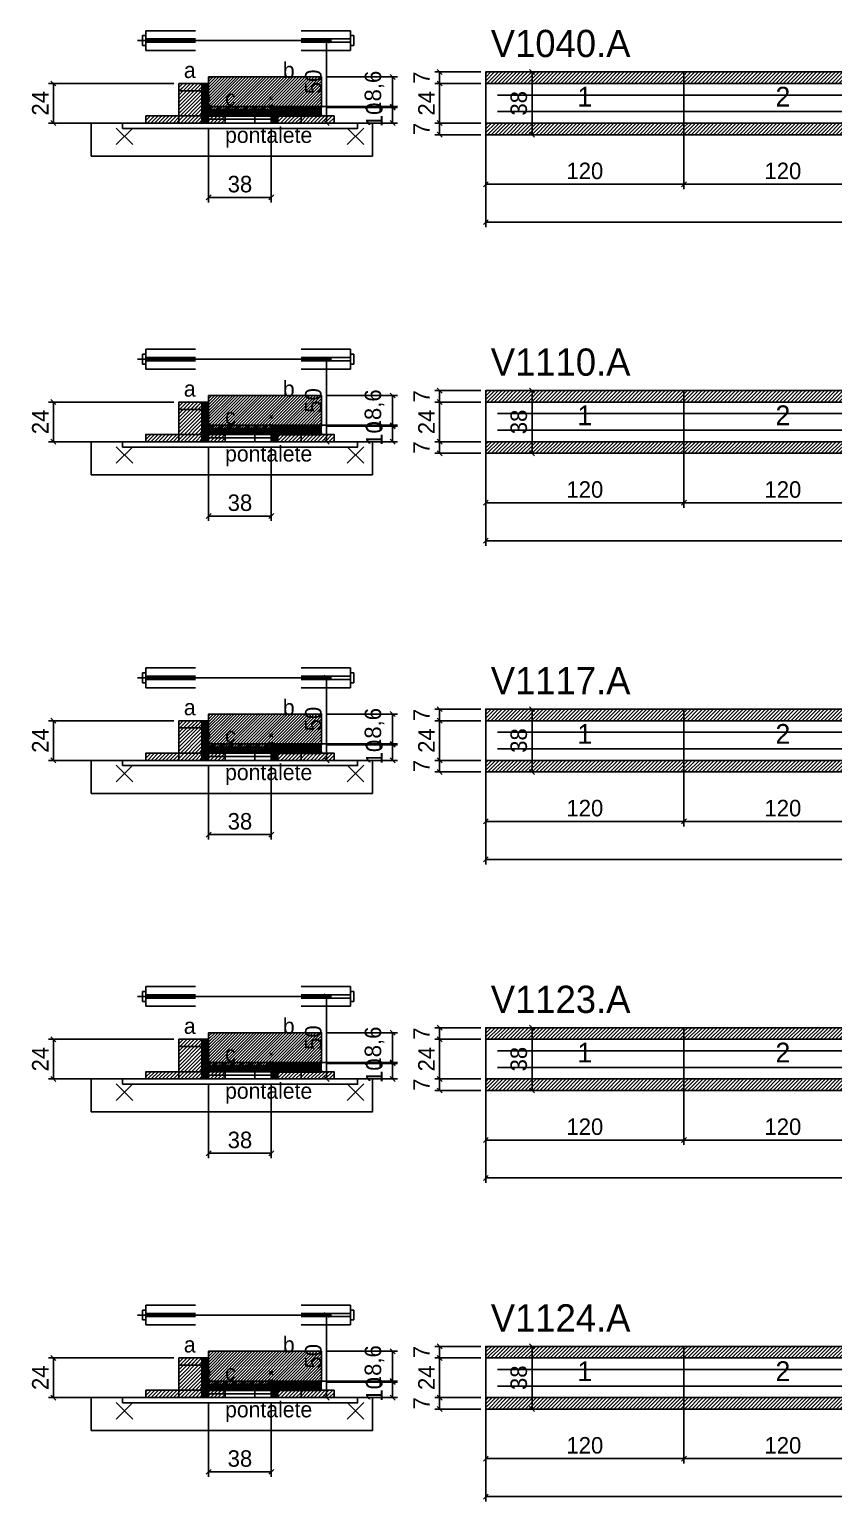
# Model space of a CAD drawing. Extents: x -10500 to 3070, y -11667 to 1250.
# Drawn here: x -69 to 419, y -6070 to -5178 of the extents above; entities that cross this region are included whole.
import ezdxf
from ezdxf.enums import TextEntityAlignment as Align

# ---------------------------------------------------------------- set-up
doc = ezdxf.new("R2010")
doc.units = 0
for name, color, linetype in [('5', 5, 'Continuous'), ('barrote', 126, 'Continuous'), ('CONCRETO', 251, 'Continuous'), ('COTA', 241, 'Continuous'), ('detalhes', 7, 'Continuous'), ('ESTRUTURACAO', 7, 'Continuous'), ('Hachura', 251, 'Continuous'), ('Madeira', 126, 'Continuous'), ('NOMENCLATURA', 7, 'Continuous'), ('Painéis', 200, 'Continuous'), ('presilha', 224, 'Continuous'), ('SARR_2.2x7', 40, 'Continuous'), ('SCO-___-LAJ', 224, 'Continuous'), ('TENSOR', 224, 'Continuous')]:
    doc.layers.add(name, color=color, linetype=linetype)
doc.dimstyles.new('PAINEL', dxfattribs={"dimtxt": 10, "dimasz": 3, "dimexe": 3, "dimexo": 3, "dimgap": 3, "dimtad": 1, "dimblk": 'OBLIQUE', "dimblk1": 'OBLIQUE', "dimcen": 2.5, "dimclrd": 4, "dimclre": 4, "dimclrt": 240, "dimazin": 3, "dimtfac": 1, "dimtmove": 0, "dimatfit": 3})

# ---------------------------------------------------------------- blocks, each defined once
blk = doc.blocks.new('PAR_ESQ')
for p, q in [((-1, -1), (1, 1)), ((-1, 1), (1, -1))]:
    blk.add_line(p, q)
blk = doc.blocks.new('PAR_FUNDO_ESQ')
for p, q in [((-1, -1), (1, 1)), ((-1, 1), (1, -1))]:
    blk.add_line(p, q)
blk = doc.blocks.new('PAR_FUNDO_DIR')
for p, q in [((-1, -1), (1, 1)), ((-1, 1), (1, -1))]:
    blk.add_line(p, q)
blk = doc.blocks.new('par_int_esq')
for p, q in [((-1, -1), (1, 1)), ((-1, 1), (1, -1))]:
    blk.add_line(p, q)
blk = doc.blocks.new('par_int_dir')
for p, q in [((-1, -1), (1, 1)), ((-1, 1), (1, -1))]:
    blk.add_line(p, q)
blk = doc.blocks.new('_OBLIQUE')
at = {"color": 0, "linetype": 'BYBLOCK'}
blk.add_line((-0.5, -0.5), (0.5, 0.5), dxfattribs=at)

msp = doc.modelspace()

# ---------------------------------------------------------------- hatches: boundary and pattern name
at = {"layer": 'COTA'}
h = msp.add_hatch(dxfattribs=at)
h.set_pattern_fill('ANSI31', scale=0.4)
h.paths.add_polyline_path([(40, -5227), (40, -5207), (108.5, -5207), (108.5, -5225.6), (78, -5225.6), (78, -5227)])
h = msp.add_hatch(dxfattribs=at)
h.set_pattern_fill('ANSI31', scale=0.5)
h.paths.add_polyline_path([(208, -5211), (328, -5211), (328, -5204), (208, -5204)])
h = msp.add_hatch(dxfattribs=at)
h.set_pattern_fill('ANSI31', scale=0.5)
h.paths.add_polyline_path([(328, -5211), (448, -5211), (448, -5204), (328, -5204)])
h = msp.add_hatch(dxfattribs=at)
h.set_pattern_fill('ANSI31', scale=0.5)
h.paths.add_polyline_path([(208, -5242), (328, -5242), (328, -5235), (208, -5235)])
h = msp.add_hatch(dxfattribs=at)
h.set_pattern_fill('ANSI31', scale=0.5)
h.paths.add_polyline_path([(328, -5242), (448, -5242), (448, -5235), (328, -5235)])
h = msp.add_hatch(dxfattribs=at)
h.set_pattern_fill('ANSI31', scale=0.4)
h.paths.add_polyline_path([(40, -5420), (40, -5400), (108.5, -5400), (108.5, -5418.6), (78, -5418.6), (78, -5420)])
h = msp.add_hatch(dxfattribs=at)
h.set_pattern_fill('ANSI31', scale=0.5)
h.paths.add_polyline_path([(208, -5404), (328, -5404), (328, -5397), (208, -5397)])
h = msp.add_hatch(dxfattribs=at)
h.set_pattern_fill('ANSI31', scale=0.5)
h.paths.add_polyline_path([(328, -5404), (448, -5404), (448, -5397), (328, -5397)])
h = msp.add_hatch(dxfattribs=at)
h.set_pattern_fill('ANSI31', scale=0.5)
h.paths.add_polyline_path([(208, -5435), (328, -5435), (328, -5428), (208, -5428)])
h = msp.add_hatch(dxfattribs=at)
h.set_pattern_fill('ANSI31', scale=0.5)
h.paths.add_polyline_path([(328, -5435), (448, -5435), (448, -5428), (328, -5428)])
h = msp.add_hatch(dxfattribs=at)
h.set_pattern_fill('ANSI31', scale=0.5)
h.paths.add_polyline_path([(208, -5597), (328, -5597), (328, -5590), (208, -5590)])
h = msp.add_hatch(dxfattribs=at)
h.set_pattern_fill('ANSI31', scale=0.5)
h.paths.add_polyline_path([(328, -5597), (448, -5597), (448, -5590), (328, -5590)])
h = msp.add_hatch(dxfattribs=at)
h.set_pattern_fill('ANSI31', scale=0.4)
h.paths.add_polyline_path([(40, -5613), (40, -5593), (108.5, -5593), (108.5, -5611.6), (78, -5611.6), (78, -5613)])
h = msp.add_hatch(dxfattribs=at)
h.set_pattern_fill('ANSI31', scale=0.5)
h.paths.add_polyline_path([(208, -5628), (328, -5628), (328, -5621), (208, -5621)])
h = msp.add_hatch(dxfattribs=at)
h.set_pattern_fill('ANSI31', scale=0.5)
h.paths.add_polyline_path([(328, -5628), (448, -5628), (448, -5621), (328, -5621)])
h = msp.add_hatch(dxfattribs=at)
h.set_pattern_fill('ANSI31', scale=0.4)
h.paths.add_polyline_path([(40, -5806), (40, -5786), (108.5, -5786), (108.5, -5804.6), (78, -5804.6), (78, -5806)])
h = msp.add_hatch(dxfattribs=at)
h.set_pattern_fill('ANSI31', scale=0.5)
h.paths.add_polyline_path([(208, -5790), (328, -5790), (328, -5783), (208, -5783)])
h = msp.add_hatch(dxfattribs=at)
h.set_pattern_fill('ANSI31', scale=0.5)
h.paths.add_polyline_path([(328, -5790), (448, -5790), (448, -5783), (328, -5783)])
h = msp.add_hatch(dxfattribs=at)
h.set_pattern_fill('ANSI31', scale=0.5)
h.paths.add_polyline_path([(208, -5821), (328, -5821), (328, -5814), (208, -5814)])
h = msp.add_hatch(dxfattribs=at)
h.set_pattern_fill('ANSI31', scale=0.5)
h.paths.add_polyline_path([(328, -5821), (448, -5821), (448, -5814), (328, -5814)])
h = msp.add_hatch(dxfattribs=at)
h.set_pattern_fill('ANSI31', scale=0.4)
h.paths.add_polyline_path([(40, -5999), (40, -5979), (108.5, -5979), (108.5, -5997.6), (78, -5997.6), (78, -5999)])
h = msp.add_hatch(dxfattribs=at)
h.set_pattern_fill('ANSI31', scale=0.5)
h.paths.add_polyline_path([(208, -5983), (328, -5983), (328, -5976), (208, -5976)])
h = msp.add_hatch(dxfattribs=at)
h.set_pattern_fill('ANSI31', scale=0.5)
h.paths.add_polyline_path([(328, -5983), (448, -5983), (448, -5976), (328, -5976)])
h = msp.add_hatch(dxfattribs=at)
h.set_pattern_fill('ANSI31', scale=0.5)
h.paths.add_polyline_path([(208, -6014), (328, -6014), (328, -6007), (208, -6007)])
h = msp.add_hatch(dxfattribs=at)
h.set_pattern_fill('ANSI31', scale=0.5)
h.paths.add_polyline_path([(328, -6014), (448, -6014), (448, -6007), (328, -6007)])
at = {"layer": 'Hachura'}
h = msp.add_hatch(dxfattribs=at)
h.set_pattern_fill('ANSI31', scale=0.5)
h.paths.add_polyline_path([(22, -5235), (36, -5235), (36, -5211), (22, -5211)])
h = msp.add_hatch(dxfattribs=at)
h.set_pattern_fill('ANSI31', scale=0.5)
h.paths.add_polyline_path([(22, -5215.4), (36, -5215.4), (36, -5211), (22, -5211)])
h = msp.add_hatch(dxfattribs=at)
h.set_pattern_fill('SOLID')
h.paths.add_polyline_path([(36, -5235), (40, -5235), (40, -5211), (36, -5211)])
h = msp.add_hatch(dxfattribs=at)
h.set_pattern_fill('SOLID')
h.paths.add_polyline_path([(78, -5235), (82, -5235), (82, -5225), (78, -5225)])
h = msp.add_hatch(dxfattribs=at)
h.set_pattern_fill('SOLID')
h.paths.add_polyline_path([(78, -5225), (108.5, -5225), (108.5, -5231), (78, -5231)])
h = msp.add_hatch(dxfattribs=at)
h.set_pattern_fill('ANSI31', scale=0.5)
h.paths.add_polyline_path([(82, -5235), (96, -5235), (96, -5225), (82, -5225)])
h = msp.add_hatch(dxfattribs=at)
h.set_pattern_fill('ANSI31', scale=0.5)
h.paths.add_polyline_path([(82, -5229.4), (96, -5229.4), (96, -5225), (82, -5225)])
h = msp.add_hatch(dxfattribs=at)
h.set_pattern_fill('ANSI31', scale=0.5)
h.paths.add_polyline_path([(2, -5235), (22, -5235), (22, -5230.6), (2, -5230.6)])
h = msp.add_hatch(dxfattribs=at)
h.set_pattern_fill('SOLID')
h.paths.add_polyline_path([(40, -5230.6), (78, -5230.6), (78, -5227), (40, -5227)])
h = msp.add_hatch(dxfattribs=at)
h.set_pattern_fill('ANSI31', scale=0.5)
h.paths.add_polyline_path([(40, -5235), (50, -5235), (50, -5230.6), (40, -5230.6)])
h = msp.add_hatch(dxfattribs=at)
h.set_pattern_fill('ANSI31', scale=0.5)
h.paths.add_polyline_path([(96, -5235), (116, -5235), (116, -5230.6), (96, -5230.6)])
h = msp.add_hatch(dxfattribs=at)
h.set_pattern_fill('ANSI31', scale=0.5)
h.paths.add_polyline_path([(22, -5428), (36, -5428), (36, -5404), (22, -5404)])
h = msp.add_hatch(dxfattribs=at)
h.set_pattern_fill('ANSI31', scale=0.5)
h.paths.add_polyline_path([(22, -5408.4), (36, -5408.4), (36, -5404), (22, -5404)])
h = msp.add_hatch(dxfattribs=at)
h.set_pattern_fill('SOLID')
h.paths.add_polyline_path([(36, -5428), (40, -5428), (40, -5404), (36, -5404)])
h = msp.add_hatch(dxfattribs=at)
h.set_pattern_fill('SOLID')
h.paths.add_polyline_path([(40, -5423.6), (78, -5423.6), (78, -5420), (40, -5420)])
h = msp.add_hatch(dxfattribs=at)
h.set_pattern_fill('SOLID')
h.paths.add_polyline_path([(78, -5428), (82, -5428), (82, -5418), (78, -5418)])
h = msp.add_hatch(dxfattribs=at)
h.set_pattern_fill('SOLID')
h.paths.add_polyline_path([(78, -5418), (108.5, -5418), (108.5, -5424), (78, -5424)])
h = msp.add_hatch(dxfattribs=at)
h.set_pattern_fill('ANSI31', scale=0.5)
h.paths.add_polyline_path([(82, -5428), (96, -5428), (96, -5418), (82, -5418)])
h = msp.add_hatch(dxfattribs=at)
h.set_pattern_fill('ANSI31', scale=0.5)
h.paths.add_polyline_path([(82, -5422.4), (96, -5422.4), (96, -5418), (82, -5418)])
h = msp.add_hatch(dxfattribs=at)
h.set_pattern_fill('ANSI31', scale=0.5)
h.paths.add_polyline_path([(2, -5428), (22, -5428), (22, -5423.6), (2, -5423.6)])
h = msp.add_hatch(dxfattribs=at)
h.set_pattern_fill('ANSI31', scale=0.5)
h.paths.add_polyline_path([(40, -5428), (50, -5428), (50, -5423.6), (40, -5423.6)])
h = msp.add_hatch(dxfattribs=at)
h.set_pattern_fill('ANSI31', scale=0.5)
h.paths.add_polyline_path([(96, -5428), (116, -5428), (116, -5423.6), (96, -5423.6)])
h = msp.add_hatch(dxfattribs=at)
h.set_pattern_fill('ANSI31', scale=0.5)
h.paths.add_polyline_path([(22, -5621), (36, -5621), (36, -5597), (22, -5597)])
h = msp.add_hatch(dxfattribs=at)
h.set_pattern_fill('ANSI31', scale=0.5)
h.paths.add_polyline_path([(22, -5601.4), (36, -5601.4), (36, -5597), (22, -5597)])
h = msp.add_hatch(dxfattribs=at)
h.set_pattern_fill('SOLID')
h.paths.add_polyline_path([(36, -5621), (40, -5621), (40, -5597), (36, -5597)])
h = msp.add_hatch(dxfattribs=at)
h.set_pattern_fill('ANSI31', scale=0.5)
h.paths.add_polyline_path([(2, -5621), (22, -5621), (22, -5616.6), (2, -5616.6)])
h = msp.add_hatch(dxfattribs=at)
h.set_pattern_fill('SOLID')
h.paths.add_polyline_path([(40, -5616.6), (78, -5616.6), (78, -5613), (40, -5613)])
h = msp.add_hatch(dxfattribs=at)
h.set_pattern_fill('ANSI31', scale=0.5)
h.paths.add_polyline_path([(40, -5621), (50, -5621), (50, -5616.6), (40, -5616.6)])
h = msp.add_hatch(dxfattribs=at)
h.set_pattern_fill('SOLID')
h.paths.add_polyline_path([(78, -5621), (82, -5621), (82, -5611), (78, -5611)])
h = msp.add_hatch(dxfattribs=at)
h.set_pattern_fill('SOLID')
h.paths.add_polyline_path([(78, -5611), (108.5, -5611), (108.5, -5617), (78, -5617)])
h = msp.add_hatch(dxfattribs=at)
h.set_pattern_fill('ANSI31', scale=0.5)
h.paths.add_polyline_path([(82, -5621), (96, -5621), (96, -5611), (82, -5611)])
h = msp.add_hatch(dxfattribs=at)
h.set_pattern_fill('ANSI31', scale=0.5)
h.paths.add_polyline_path([(82, -5615.4), (96, -5615.4), (96, -5611), (82, -5611)])
h = msp.add_hatch(dxfattribs=at)
h.set_pattern_fill('ANSI31', scale=0.5)
h.paths.add_polyline_path([(96, -5621), (116, -5621), (116, -5616.6), (96, -5616.6)])
h = msp.add_hatch(dxfattribs=at)
h.set_pattern_fill('ANSI31', scale=0.5)
h.paths.add_polyline_path([(22, -5814), (36, -5814), (36, -5790), (22, -5790)])
h = msp.add_hatch(dxfattribs=at)
h.set_pattern_fill('ANSI31', scale=0.5)
h.paths.add_polyline_path([(22, -5794.4), (36, -5794.4), (36, -5790), (22, -5790)])
h = msp.add_hatch(dxfattribs=at)
h.set_pattern_fill('SOLID')
h.paths.add_polyline_path([(36, -5814), (40, -5814), (40, -5790), (36, -5790)])
h = msp.add_hatch(dxfattribs=at)
h.set_pattern_fill('SOLID')
h.paths.add_polyline_path([(78, -5814), (82, -5814), (82, -5804), (78, -5804)])
h = msp.add_hatch(dxfattribs=at)
h.set_pattern_fill('SOLID')
h.paths.add_polyline_path([(78, -5804), (108.5, -5804), (108.5, -5810), (78, -5810)])
h = msp.add_hatch(dxfattribs=at)
h.set_pattern_fill('ANSI31', scale=0.5)
h.paths.add_polyline_path([(82, -5814), (96, -5814), (96, -5804), (82, -5804)])
h = msp.add_hatch(dxfattribs=at)
h.set_pattern_fill('ANSI31', scale=0.5)
h.paths.add_polyline_path([(82, -5808.4), (96, -5808.4), (96, -5804), (82, -5804)])
h = msp.add_hatch(dxfattribs=at)
h.set_pattern_fill('ANSI31', scale=0.5)
h.paths.add_polyline_path([(2, -5814), (22, -5814), (22, -5809.6), (2, -5809.6)])
h = msp.add_hatch(dxfattribs=at)
h.set_pattern_fill('SOLID')
h.paths.add_polyline_path([(40, -5809.6), (78, -5809.6), (78, -5806), (40, -5806)])
h = msp.add_hatch(dxfattribs=at)
h.set_pattern_fill('ANSI31', scale=0.5)
h.paths.add_polyline_path([(40, -5814), (50, -5814), (50, -5809.6), (40, -5809.6)])
h = msp.add_hatch(dxfattribs=at)
h.set_pattern_fill('ANSI31', scale=0.5)
h.paths.add_polyline_path([(96, -5814), (116, -5814), (116, -5809.6), (96, -5809.6)])
h = msp.add_hatch(dxfattribs=at)
h.set_pattern_fill('ANSI31', scale=0.5)
h.paths.add_polyline_path([(22, -6007), (36, -6007), (36, -5983), (22, -5983)])
h = msp.add_hatch(dxfattribs=at)
h.set_pattern_fill('ANSI31', scale=0.5)
h.paths.add_polyline_path([(22, -5987.4), (36, -5987.4), (36, -5983), (22, -5983)])
h = msp.add_hatch(dxfattribs=at)
h.set_pattern_fill('SOLID')
h.paths.add_polyline_path([(36, -6007), (40, -6007), (40, -5983), (36, -5983)])
h = msp.add_hatch(dxfattribs=at)
h.set_pattern_fill('SOLID')
h.paths.add_polyline_path([(40, -6002.6), (78, -6002.6), (78, -5999), (40, -5999)])
h = msp.add_hatch(dxfattribs=at)
h.set_pattern_fill('SOLID')
h.paths.add_polyline_path([(78, -6007), (82, -6007), (82, -5997), (78, -5997)])
h = msp.add_hatch(dxfattribs=at)
h.set_pattern_fill('SOLID')
h.paths.add_polyline_path([(78, -5997), (108.5, -5997), (108.5, -6003), (78, -6003)])
h = msp.add_hatch(dxfattribs=at)
h.set_pattern_fill('ANSI31', scale=0.5)
h.paths.add_polyline_path([(82, -6007), (96, -6007), (96, -5997), (82, -5997)])
h = msp.add_hatch(dxfattribs=at)
h.set_pattern_fill('ANSI31', scale=0.5)
h.paths.add_polyline_path([(82, -6001.4), (96, -6001.4), (96, -5997), (82, -5997)])
h = msp.add_hatch(dxfattribs=at)
h.set_pattern_fill('ANSI31', scale=0.5)
h.paths.add_polyline_path([(2, -6007), (22, -6007), (22, -6002.6), (2, -6002.6)])
h = msp.add_hatch(dxfattribs=at)
h.set_pattern_fill('ANSI31', scale=0.5)
h.paths.add_polyline_path([(40, -6007), (50, -6007), (50, -6002.6), (40, -6002.6)])
h = msp.add_hatch(dxfattribs=at)
h.set_pattern_fill('ANSI31', scale=0.5)
h.paths.add_polyline_path([(96, -6007), (116, -6007), (116, -6002.6), (96, -6002.6)])
at = {"layer": 'HACHURACONCRETO'}
h = msp.add_hatch(dxfattribs=at)
h.set_pattern_fill('ANSI31', scale=0.3)
h.paths.add_polyline_path([(40, -5230.6), (78, -5230.6), (78, -5225), (40, -5225)])
h = msp.add_hatch(dxfattribs=at)
h.set_pattern_fill('ANSI31', scale=0.3)
h.paths.add_polyline_path([(40, -5423.6), (78, -5423.6), (78, -5418), (40, -5418)])
h = msp.add_hatch(dxfattribs=at)
h.set_pattern_fill('ANSI31', scale=0.3)
h.paths.add_polyline_path([(40, -5616.6), (78, -5616.6), (78, -5611), (40, -5611)])
h = msp.add_hatch(dxfattribs=at)
h.set_pattern_fill('ANSI31', scale=0.3)
h.paths.add_polyline_path([(40, -5809.6), (78, -5809.6), (78, -5804), (40, -5804)])
h = msp.add_hatch(dxfattribs=at)
h.set_pattern_fill('ANSI31', scale=0.3)
h.paths.add_polyline_path([(40, -6002.6), (78, -6002.6), (78, -5997), (40, -5997)])

# ---------------------------------------------------------------- linework, layer by layer
for p, q in [((2, -5179), (32, -5179)), ((2, -5179), (2, -5191)), ((96, -5179), (126, -5179)), ((126, -5179), (126, -5191)), ((0, -5182), (0, -5188)), ((2, -5182), (0, -5182)), ((2, -5188), (0, -5188)), ((2, -5184), (32, -5184)), ((2, -5186), (32, -5186)), ((96, -5184), (126, -5184)), ((96, -5186), (126, -5186)), ((126, -5182), (128, -5182)), ((126, -5188), (128, -5188)), ((128, -5182), (128, -5188)), ((2, -5191), (32, -5191)), ((96, -5191), (126, -5191)), ((0, -5375), (0, -5381)), ((2, -5375), (0, -5375)), ((2, -5372), (32, -5372)), ((2, -5372), (2, -5384)), ((2, -5377), (32, -5377)), ((96, -5372), (126, -5372)), ((96, -5377), (126, -5377)), ((126, -5372), (126, -5384)), ((126, -5375), (128, -5375)), ((128, -5375), (128, -5381)), ((2, -5381), (0, -5381)), ((2, -5379), (32, -5379)), ((2, -5384), (32, -5384)), ((96, -5379), (126, -5379)), ((96, -5384), (126, -5384)), ((126, -5381), (128, -5381)), ((0, -5568), (0, -5574)), ((2, -5568), (0, -5568)), ((2, -5565), (32, -5565)), ((2, -5565), (2, -5577)), ((2, -5570), (32, -5570)), ((2, -5572), (32, -5572)), ((96, -5565), (126, -5565)), ((96, -5570), (126, -5570)), ((96, -5572), (126, -5572)), ((126, -5565), (126, -5577)), ((126, -5568), (128, -5568)), ((128, -5568), (128, -5574)), ((2, -5574), (0, -5574)), ((2, -5577), (32, -5577)), ((96, -5577), (126, -5577)), ((126, -5574), (128, -5574)), ((2, -5758), (32, -5758)), ((2, -5758), (2, -5770)), ((96, -5758), (126, -5758)), ((126, -5758), (126, -5770)), ((0, -5761), (0, -5767)), ((2, -5761), (0, -5761)), ((2, -5767), (0, -5767)), ((2, -5763), (32, -5763)), ((2, -5765), (32, -5765)), ((96, -5763), (126, -5763)), ((96, -5765), (126, -5765)), ((126, -5761), (128, -5761)), ((126, -5767), (128, -5767)), ((128, -5761), (128, -5767)), ((2, -5770), (32, -5770)), ((96, -5770), (126, -5770)), ((0, -5954), (0, -5960)), ((2, -5954), (0, -5954)), ((2, -5951), (32, -5951)), ((2, -5951), (2, -5963)), ((2, -5956), (32, -5956)), ((96, -5951), (126, -5951)), ((96, -5956), (126, -5956)), ((126, -5951), (126, -5963)), ((126, -5954), (128, -5954)), ((128, -5954), (128, -5960)), ((2, -5960), (0, -5960)), ((2, -5958), (32, -5958)), ((2, -5963), (32, -5963)), ((96, -5958), (126, -5958)), ((96, -5963), (126, -5963)), ((126, -5960), (128, -5960))]:
    msp.add_line(p, q)
at = {"layer": 'BARRA_ANCORAGEM'}
for p, q in [((40, -5227.3), (78, -5227.3)), ((40, -5229.3), (40, -5227.3)), ((40, -5229.3), (78, -5229.3)), ((40, -5230.7), (78, -5230.7)), ((40, -5232.7), (40, -5230.7)), ((40, -5232.7), (78, -5232.7)), ((78, -5229.3), (78, -5227.3)), ((78, -5232.7), (78, -5230.7)), ((40, -5420.3), (78, -5420.3)), ((40, -5422.3), (40, -5420.3)), ((78, -5422.3), (78, -5420.3)), ((40, -5422.3), (78, -5422.3)), ((40, -5423.7), (78, -5423.7)), ((40, -5425.7), (40, -5423.7)), ((40, -5425.7), (78, -5425.7)), ((78, -5425.7), (78, -5423.7)), ((40, -5613.3), (78, -5613.3)), ((40, -5615.3), (40, -5613.3)), ((40, -5615.3), (78, -5615.3)), ((40, -5616.7), (78, -5616.7)), ((40, -5618.7), (40, -5616.7)), ((78, -5615.3), (78, -5613.3)), ((78, -5618.7), (78, -5616.7)), ((40, -5618.7), (78, -5618.7)), ((40, -5806.3), (78, -5806.3)), ((40, -5808.3), (40, -5806.3)), ((40, -5808.3), (78, -5808.3)), ((40, -5809.7), (78, -5809.7)), ((40, -5811.7), (40, -5809.7)), ((40, -5811.7), (78, -5811.7)), ((78, -5808.3), (78, -5806.3)), ((78, -5811.7), (78, -5809.7)), ((40, -5999.3), (78, -5999.3)), ((40, -6001.3), (40, -5999.3)), ((40, -6001.3), (78, -6001.3)), ((78, -6001.3), (78, -5999.3)), ((40, -6002.7), (78, -6002.7)), ((40, -6004.7), (40, -6002.7)), ((40, -6004.7), (78, -6004.7)), ((78, -6004.7), (78, -6002.7))]:
    msp.add_line(p, q, dxfattribs=at)
at = {"layer": 'barrote'}
for points in [[(-31.25, -5255), (139.25, -5255), (139.25, -5235), (-31.25, -5235)], [(-31.25, -5448), (139.25, -5448), (139.25, -5428), (-31.25, -5428)], [(-31.25, -5641), (139.25, -5641), (139.25, -5621), (-31.25, -5621)], [(-31.25, -5834), (139.25, -5834), (139.25, -5814), (-31.25, -5814)], [(-31.25, -6027), (139.25, -6027), (139.25, -6007), (-31.25, -6007)]]:
    msp.add_lwpolyline(points, close=True, dxfattribs=at)
at = {"layer": 'CONCRETO'}
for points in [[(40, -5227), (40, -5207), (108.5, -5207), (108.5, -5225.6), (78, -5225.6), (78, -5227)], [(40, -5420), (40, -5400), (108.5, -5400), (108.5, -5418.6), (78, -5418.6), (78, -5420)], [(40, -5613), (40, -5593), (108.5, -5593), (108.5, -5611.6), (78, -5611.6), (78, -5613)], [(40, -5806), (40, -5786), (108.5, -5786), (108.5, -5804.6), (78, -5804.6), (78, -5806)], [(40, -5999), (40, -5979), (108.5, -5979), (108.5, -5997.6), (78, -5997.6), (78, -5999)]]:
    msp.add_lwpolyline(points, close=True, dxfattribs=at)
at = {"layer": 'HACHURACONCRETO'}
for points in [[(40, -5230.6), (78, -5230.6), (78, -5225), (40, -5225)], [(40, -5423.6), (78, -5423.6), (78, -5418), (40, -5418)], [(40, -5616.6), (78, -5616.6), (78, -5611), (40, -5611)], [(40, -5809.6), (78, -5809.6), (78, -5804), (40, -5804)], [(40, -6002.6), (78, -6002.6), (78, -5997), (40, -5997)]]:
    msp.add_lwpolyline(points, close=True, dxfattribs=at)
at = {"layer": 'Madeira'}
for points in [[(22, -5235), (36, -5235), (36, -5211), (22, -5211)], [(22, -5215.4), (36, -5215.4), (36, -5211), (22, -5211)], [(82, -5235), (96, -5235), (96, -5225), (82, -5225)], [(82, -5229.4), (96, -5229.4), (96, -5225), (82, -5225)], [(2, -5235), (22, -5235), (22, -5230.6), (2, -5230.6)], [(22, -5235), (36, -5235), (36, -5230.6), (22, -5230.6)], [(40, -5235), (50, -5235), (50, -5230.6), (40, -5230.6)], [(68, -5235), (78, -5235), (78, -5230.6), (68, -5230.6)], [(96, -5235), (116, -5235), (116, -5230.6), (96, -5230.6)], [(22, -5428), (36, -5428), (36, -5404), (22, -5404)], [(22, -5408.4), (36, -5408.4), (36, -5404), (22, -5404)], [(82, -5428), (96, -5428), (96, -5418), (82, -5418)], [(82, -5422.4), (96, -5422.4), (96, -5418), (82, -5418)], [(2, -5428), (22, -5428), (22, -5423.6), (2, -5423.6)], [(22, -5428), (36, -5428), (36, -5423.6), (22, -5423.6)], [(40, -5428), (50, -5428), (50, -5423.6), (40, -5423.6)], [(68, -5428), (78, -5428), (78, -5423.6), (68, -5423.6)], [(96, -5428), (116, -5428), (116, -5423.6), (96, -5423.6)], [(22, -5621), (36, -5621), (36, -5597), (22, -5597)], [(22, -5601.4), (36, -5601.4), (36, -5597), (22, -5597)], [(2, -5621), (22, -5621), (22, -5616.6), (2, -5616.6)], [(22, -5621), (36, -5621), (36, -5616.6), (22, -5616.6)], [(40, -5621), (50, -5621), (50, -5616.6), (40, -5616.6)], [(68, -5621), (78, -5621), (78, -5616.6), (68, -5616.6)], [(82, -5621), (96, -5621), (96, -5611), (82, -5611)], [(82, -5615.4), (96, -5615.4), (96, -5611), (82, -5611)], [(96, -5621), (116, -5621), (116, -5616.6), (96, -5616.6)], [(22, -5814), (36, -5814), (36, -5790), (22, -5790)], [(22, -5794.4), (36, -5794.4), (36, -5790), (22, -5790)], [(82, -5814), (96, -5814), (96, -5804), (82, -5804)], [(82, -5808.4), (96, -5808.4), (96, -5804), (82, -5804)], [(2, -5814), (22, -5814), (22, -5809.6), (2, -5809.6)], [(22, -5814), (36, -5814), (36, -5809.6), (22, -5809.6)], [(40, -5814), (50, -5814), (50, -5809.6), (40, -5809.6)], [(68, -5814), (78, -5814), (78, -5809.6), (68, -5809.6)], [(96, -5814), (116, -5814), (116, -5809.6), (96, -5809.6)], [(22, -6007), (36, -6007), (36, -5983), (22, -5983)], [(22, -5987.4), (36, -5987.4), (36, -5983), (22, -5983)], [(82, -6007), (96, -6007), (96, -5997), (82, -5997)], [(82, -6001.4), (96, -6001.4), (96, -5997), (82, -5997)], [(2, -6007), (22, -6007), (22, -6002.6), (2, -6002.6)], [(22, -6007), (36, -6007), (36, -6002.6), (22, -6002.6)], [(40, -6007), (50, -6007), (50, -6002.6), (40, -6002.6)], [(68, -6007), (78, -6007), (78, -6002.6), (68, -6002.6)], [(96, -6007), (116, -6007), (116, -6002.6), (96, -6002.6)]]:
    msp.add_lwpolyline(points, close=True, dxfattribs=at)
at = {"layer": 'Painéis'}
for p, q in [((208, -5211), (328, -5211)), ((208, -5235), (208, -5211)), ((328, -5235), (328, -5211)), ((328, -5235), (328, -5211)), ((328, -5211), (448, -5211)), ((328, -5235), (328, -5211)), ((208, -5235), (328, -5235)), ((328, -5235), (448, -5235)), ((208, -5404), (328, -5404)), ((208, -5428), (208, -5404)), ((328, -5428), (328, -5404)), ((328, -5428), (328, -5404)), ((328, -5404), (448, -5404)), ((328, -5428), (328, -5404)), ((208, -5428), (328, -5428)), ((328, -5428), (448, -5428)), ((208, -5597), (328, -5597)), ((208, -5621), (208, -5597)), ((328, -5621), (328, -5597)), ((328, -5621), (328, -5597)), ((328, -5597), (448, -5597)), ((328, -5621), (328, -5597)), ((208, -5621), (328, -5621)), ((328, -5621), (448, -5621)), ((208, -5790), (328, -5790)), ((208, -5814), (208, -5790)), ((328, -5814), (328, -5790)), ((328, -5814), (328, -5790)), ((328, -5790), (448, -5790)), ((328, -5814), (328, -5790)), ((208, -5814), (328, -5814)), ((328, -5814), (448, -5814)), ((208, -5983), (328, -5983)), ((208, -6007), (208, -5983)), ((328, -6007), (328, -5983)), ((328, -6007), (328, -5983)), ((328, -5983), (448, -5983)), ((328, -6007), (328, -5983)), ((208, -6007), (328, -6007)), ((328, -6007), (448, -6007))]:
    msp.add_line(p, q, dxfattribs=at)
for points in [[(36, -5235), (40, -5235), (40, -5211), (36, -5211)], [(78, -5235), (82, -5235), (82, -5225), (78, -5225)], [(78, -5225), (108.5, -5225), (108.5, -5225.6), (78, -5225.6)], [(40, -5230.6), (78, -5230.6), (78, -5227), (40, -5227)], [(36, -5428), (40, -5428), (40, -5404), (36, -5404)], [(40, -5423.6), (78, -5423.6), (78, -5420), (40, -5420)], [(78, -5428), (82, -5428), (82, -5418), (78, -5418)], [(78, -5418), (108.5, -5418), (108.5, -5418.6), (78, -5418.6)], [(36, -5621), (40, -5621), (40, -5597), (36, -5597)], [(40, -5616.6), (78, -5616.6), (78, -5613), (40, -5613)], [(78, -5621), (82, -5621), (82, -5611), (78, -5611)], [(78, -5611), (108.5, -5611), (108.5, -5611.6), (78, -5611.6)], [(36, -5814), (40, -5814), (40, -5790), (36, -5790)], [(78, -5814), (82, -5814), (82, -5804), (78, -5804)], [(78, -5804), (108.5, -5804), (108.5, -5804.6), (78, -5804.6)], [(40, -5809.6), (78, -5809.6), (78, -5806), (40, -5806)], [(36, -6007), (40, -6007), (40, -5983), (36, -5983)], [(40, -6002.6), (78, -6002.6), (78, -5999), (40, -5999)], [(78, -6007), (82, -6007), (82, -5997), (78, -5997)], [(78, -5997), (108.5, -5997), (108.5, -5997.6), (78, -5997.6)]]:
    msp.add_lwpolyline(points, close=True, dxfattribs=at)
at = {"layer": 'presilha'}
for p, q in [((-16, -5248), (-6, -5238)), ((-16, -5238), (-6, -5248)), ((124, -5248), (134, -5238)), ((124, -5238), (134, -5248)), ((-16, -5441), (-6, -5431)), ((-16, -5431), (-6, -5441)), ((124, -5441), (134, -5431)), ((124, -5431), (134, -5441)), ((-16, -5634), (-6, -5624)), ((-16, -5624), (-6, -5634)), ((124, -5634), (134, -5624)), ((124, -5624), (134, -5634)), ((-16, -5827), (-6, -5817)), ((-16, -5817), (-6, -5827)), ((124, -5827), (134, -5817)), ((124, -5817), (134, -5827)), ((-16, -6020), (-6, -6010)), ((-16, -6010), (-6, -6020)), ((124, -6020), (134, -6010)), ((124, -6010), (134, -6020))]:
    msp.add_line(p, q, dxfattribs=at)
at = {"layer": 'SARR_2.2x7'}
for points in [[(215, -5218), (328, -5218)], [(215, -5218), (328, -5218)], [(328, -5218), (448, -5218)], [(328, -5218), (448, -5218)], [(215, -5228), (328, -5228)], [(215, -5228), (328, -5228)], [(328, -5228), (448, -5228)], [(328, -5228), (448, -5228)], [(215, -5411), (328, -5411)], [(215, -5411), (328, -5411)], [(328, -5411), (448, -5411)], [(328, -5411), (448, -5411)], [(215, -5421), (328, -5421)], [(215, -5421), (328, -5421)], [(328, -5421), (448, -5421)], [(328, -5421), (448, -5421)], [(215, -5604), (328, -5604)], [(215, -5604), (328, -5604)], [(328, -5604), (448, -5604)], [(328, -5604), (448, -5604)], [(215, -5614), (328, -5614)], [(215, -5614), (328, -5614)], [(328, -5614), (448, -5614)], [(328, -5614), (448, -5614)], [(215, -5797), (328, -5797)], [(215, -5797), (328, -5797)], [(328, -5797), (448, -5797)], [(328, -5797), (448, -5797)], [(215, -5807), (328, -5807)], [(215, -5807), (328, -5807)], [(328, -5807), (448, -5807)], [(328, -5807), (448, -5807)], [(215, -5990), (328, -5990)], [(215, -5990), (328, -5990)], [(328, -5990), (448, -5990)], [(328, -5990), (448, -5990)], [(215, -6000), (328, -6000)], [(215, -6000), (328, -6000)], [(328, -6000), (448, -6000)], [(328, -6000), (448, -6000)]]:
    msp.add_lwpolyline(points, dxfattribs=at)
at = {"layer": 'SARRAFO_2_2X7'}
for p, q in [((36, -5220.2), (36, -5215.8)), ((36, -5215.8), (40, -5215.8)), ((40, -5220.2), (40, -5215.8)), ((36, -5220.2), (40, -5220.2)), ((36, -5230.2), (36, -5225.8)), ((36, -5225.8), (40, -5225.8)), ((36, -5230.2), (40, -5230.2)), ((40, -5230.2), (40, -5225.8)), ((78, -5232.2), (78, -5227.8)), ((78, -5227.8), (82, -5227.8)), ((78, -5232.2), (82, -5232.2)), ((82, -5232.2), (82, -5227.8)), ((36, -5413.2), (36, -5408.8)), ((36, -5408.8), (40, -5408.8)), ((40, -5413.2), (40, -5408.8)), ((36, -5413.2), (40, -5413.2)), ((36, -5423.2), (36, -5418.8)), ((36, -5418.8), (40, -5418.8)), ((40, -5423.2), (40, -5418.8)), ((78, -5425.2), (78, -5420.8)), ((78, -5420.8), (82, -5420.8)), ((82, -5425.2), (82, -5420.8)), ((36, -5423.2), (40, -5423.2)), ((78, -5425.2), (82, -5425.2)), ((36, -5606.2), (36, -5601.8)), ((36, -5601.8), (40, -5601.8)), ((36, -5606.2), (40, -5606.2)), ((40, -5606.2), (40, -5601.8)), ((36, -5616.2), (36, -5611.8)), ((36, -5611.8), (40, -5611.8)), ((36, -5616.2), (40, -5616.2)), ((40, -5616.2), (40, -5611.8)), ((78, -5618.2), (78, -5613.8)), ((78, -5613.8), (82, -5613.8)), ((82, -5618.2), (82, -5613.8)), ((78, -5618.2), (82, -5618.2)), ((36, -5799.2), (36, -5794.8)), ((36, -5794.8), (40, -5794.8)), ((40, -5799.2), (40, -5794.8)), ((36, -5799.2), (40, -5799.2)), ((36, -5809.2), (36, -5804.8)), ((36, -5804.8), (40, -5804.8)), ((40, -5809.2), (40, -5804.8)), ((36, -5809.2), (40, -5809.2)), ((78, -5811.2), (78, -5806.8)), ((78, -5806.8), (82, -5806.8)), ((78, -5811.2), (82, -5811.2)), ((82, -5811.2), (82, -5806.8)), ((36, -5992.2), (36, -5987.8)), ((36, -5987.8), (40, -5987.8)), ((36, -5992.2), (40, -5992.2)), ((40, -5992.2), (40, -5987.8)), ((36, -6002.2), (36, -5997.8)), ((36, -5997.8), (40, -5997.8)), ((40, -6002.2), (40, -5997.8)), ((78, -6004.2), (78, -5999.8)), ((78, -5999.8), (82, -5999.8)), ((82, -6004.2), (82, -5999.8)), ((36, -6002.2), (40, -6002.2)), ((78, -6004.2), (82, -6004.2))]:
    msp.add_line(p, q, dxfattribs=at)
at = {"layer": 'SCO-___-LAJ'}
for points in [[(208, -5211), (328, -5211), (328, -5204), (208, -5204)], [(328, -5211), (448, -5211), (448, -5204), (328, -5204)], [(-12.25, -5238.2), (130.25, -5238.2), (130.25, -5235), (-12.25, -5235)], [(208, -5242), (328, -5242), (328, -5235), (208, -5235)], [(328, -5242), (448, -5242), (448, -5235), (328, -5235)], [(208, -5404), (328, -5404), (328, -5397), (208, -5397)], [(328, -5404), (448, -5404), (448, -5397), (328, -5397)], [(-12.25, -5431.2), (130.25, -5431.2), (130.25, -5428), (-12.25, -5428)], [(208, -5435), (328, -5435), (328, -5428), (208, -5428)], [(328, -5435), (448, -5435), (448, -5428), (328, -5428)], [(208, -5597), (328, -5597), (328, -5590), (208, -5590)], [(328, -5597), (448, -5597), (448, -5590), (328, -5590)], [(-12.25, -5624.2), (130.25, -5624.2), (130.25, -5621), (-12.25, -5621)], [(208, -5628), (328, -5628), (328, -5621), (208, -5621)], [(328, -5628), (448, -5628), (448, -5621), (328, -5621)], [(208, -5790), (328, -5790), (328, -5783), (208, -5783)], [(328, -5790), (448, -5790), (448, -5783), (328, -5783)], [(-12.25, -5817.2), (130.25, -5817.2), (130.25, -5814), (-12.25, -5814)], [(208, -5821), (328, -5821), (328, -5814), (208, -5814)], [(328, -5821), (448, -5821), (448, -5814), (328, -5814)], [(208, -5983), (328, -5983), (328, -5976), (208, -5976)], [(328, -5983), (448, -5983), (448, -5976), (328, -5976)], [(-12.25, -6010.2), (130.25, -6010.2), (130.25, -6007), (-12.25, -6007)], [(208, -6014), (328, -6014), (328, -6007), (208, -6007)], [(328, -6014), (448, -6014), (448, -6007), (328, -6007)]]:
    msp.add_lwpolyline(points, close=True, dxfattribs=at)
at = {"layer": 'TENSOR'}
for p, q in [((-3, -5185), (106.5, -5185)), ((-3, -5378), (106.5, -5378)), ((-3, -5571), (106.5, -5571)), ((-3, -5764), (106.5, -5764)), ((-3, -5957), (106.5, -5957))]:
    msp.add_line(p, q, dxfattribs=at)

# ---------------------------------------------------------------- block references
at = {"layer": 'Painéis'}
for name, p in [('par_int_esq', (40, -5220)), ('PAR_FUNDO_ESQ', (40, -5225)), ('par_int_dir', (78, -5220)), ('PAR_FUNDO_DIR', (78, -5225)), ('PAR_ESQ', (36, -5230)), ('par_int_esq', (40, -5413)), ('par_int_dir', (78, -5413)), ('PAR_FUNDO_ESQ', (40, -5418)), ('PAR_FUNDO_DIR', (78, -5418)), ('PAR_ESQ', (36, -5423)), ('par_int_esq', (40, -5606)), ('par_int_dir', (78, -5606)), ('PAR_ESQ', (36, -5616)), ('PAR_FUNDO_ESQ', (40, -5611)), ('PAR_FUNDO_DIR', (78, -5611)), ('par_int_esq', (40, -5799)), ('PAR_FUNDO_ESQ', (40, -5804)), ('par_int_dir', (78, -5799)), ('PAR_FUNDO_DIR', (78, -5804)), ('PAR_ESQ', (36, -5809)), ('par_int_esq', (40, -5992)), ('par_int_dir', (78, -5992)), ('PAR_ESQ', (36, -6002)), ('PAR_FUNDO_ESQ', (40, -5997)), ('PAR_FUNDO_DIR', (78, -5997))]:
    msp.add_blockref(name, p, dxfattribs=at)

# ---------------------------------------------------------------- texts
at = {"layer": '5'}
for s, p in [('1', (268, -5219)), ('2', (388, -5219)), ('1', (268, -5412)), ('2', (388, -5412)), ('1', (268, -5605)), ('2', (388, -5605)), ('1', (268, -5798)), ('2', (388, -5798)), ('1', (268, -5991)), ('2', (388, -5991))]:
    msp.add_text(s, height=12, dxfattribs=at).set_placement(p, align=Align.MIDDLE_CENTER)
at = {"layer": 'detalhes'}
for s, p in [('b', (85, -5207.7)), ('a', (25, -5207.7)), ('c', (50, -5224.5)), ('a', (25, -5400.7)), ('b', (85, -5400.7)), ('c', (50, -5417.5)), ('a', (25, -5593.7)), ('b', (85, -5593.7)), ('c', (50, -5610.5)), ('b', (85, -5786.7)), ('a', (25, -5786.7)), ('c', (50, -5803.5)), ('a', (25, -5979.7)), ('b', (85, -5979.7)), ('c', (50, -5996.5))]:
    msp.add_text(s, height=9.6, dxfattribs=at).set_placement(p)
at = {"layer": 'ESTRUTURACAO'}
for p in [(50, -5247), (50, -5440), (50, -5633), (50, -5826), (50, -6019)]:
    msp.add_text('pontalete', height=9.6, dxfattribs=at).set_placement(p)
at = {"layer": 'NOMENCLATURA'}
for s, p in [('V1040.A', (211, -5195)), ('V1110.A', (211, -5388)), ('V1117.A', (211, -5581)), ('V1123.A', (211, -5774)), ('V1124.A', (211, -5967))]:
    msp.add_text(s, height=16.5, dxfattribs=at).set_placement(p)

# ---------------------------------------------------------------- dimensions: what is measured, and where the dimension line sits
at = {"layer": 'COTA'}
for base, p1, p2 in [((111.5, -5235), (96, -5235), (96, -5185)), ((151.5, -5225.6), (108.5, -5225.6), (108.5, -5207)), ((180, -5211), (208, -5211), (208, -5204)), ((236, -5242), (208, -5242), (208, -5204)), ((-54, -5235), (2, -5235), (22, -5211)), ((180, -5235), (208, -5235), (208, -5211)), ((151.5, -5235), (96, -5235), (96, -5225)), ((180, -5242), (208, -5242), (208, -5235)), ((111.5, -5428), (96, -5428), (96, -5378)), ((-54, -5428), (2, -5428), (22, -5404)), ((151.5, -5418.6), (108.5, -5418.6), (108.5, -5400)), ((180, -5404), (208, -5404), (208, -5397)), ((180, -5428), (208, -5428), (208, -5404)), ((236, -5435), (208, -5435), (208, -5397)), ((151.5, -5428), (96, -5428), (96, -5418)), ((180, -5435), (208, -5435), (208, -5428)), ((111.5, -5621), (96, -5621), (96, -5571)), ((151.5, -5611.6), (108.5, -5611.6), (108.5, -5593)), ((180, -5597), (208, -5597), (208, -5590)), ((236, -5628), (208, -5628), (208, -5590)), ((-54, -5621), (2, -5621), (22, -5597)), ((180, -5621), (208, -5621), (208, -5597)), ((151.5, -5621), (96, -5621), (96, -5611)), ((180, -5628), (208, -5628), (208, -5621)), ((111.5, -5814), (96, -5814), (96, -5764)), ((151.5, -5804.6), (108.5, -5804.6), (108.5, -5786)), ((180, -5790), (208, -5790), (208, -5783)), ((236, -5821), (208, -5821), (208, -5783)), ((-54, -5814), (2, -5814), (22, -5790)), ((180, -5814), (208, -5814), (208, -5790)), ((151.5, -5814), (96, -5814), (96, -5804)), ((180, -5821), (208, -5821), (208, -5814)), ((111.5, -6007), (96, -6007), (96, -5957)), ((180, -5983), (208, -5983), (208, -5976)), ((236, -6014), (208, -6014), (208, -5976)), ((-54, -6007), (2, -6007), (22, -5983)), ((151.5, -5997.6), (108.5, -5997.6), (108.5, -5979)), ((180, -6007), (208, -6007), (208, -5983)), ((151.5, -6007), (96, -6007), (96, -5997)), ((180, -6014), (208, -6014), (208, -6007))]:
    msp.add_linear_dim(base=base, p1=p1, p2=p2, angle=90, dimstyle='PAINEL', dxfattribs=at).render()
for base, p1, p2 in [((40, -5280), (40, -5235), (78, -5235)), ((208, -5272), (208, -5235), (328, -5235)), ((208, -5295), (208, -5235), (869, -5235)), ((328, -5272), (328, -5235), (448, -5235)), ((40, -5473), (40, -5428), (78, -5428)), ((208, -5465), (208, -5428), (328, -5428)), ((208, -5488), (208, -5428), (869, -5428)), ((328, -5465), (328, -5428), (448, -5428)), ((40, -5666), (40, -5621), (78, -5621)), ((208, -5658), (208, -5621), (328, -5621)), ((208, -5681), (208, -5621), (869, -5621)), ((328, -5658), (328, -5621), (448, -5621)), ((40, -5859), (40, -5814), (78, -5814)), ((208, -5851), (208, -5814), (328, -5814)), ((208, -5874), (208, -5814), (869, -5814)), ((328, -5851), (328, -5814), (448, -5814)), ((40, -6052), (40, -6007), (78, -6007)), ((208, -6044), (208, -6007), (328, -6007)), ((208, -6067), (208, -6007), (869, -6007)), ((328, -6044), (328, -6007), (448, -6007))]:
    msp.add_linear_dim(base=base, p1=p1, p2=p2, dimstyle='PAINEL', dxfattribs=at).render()

doc.saveas('drawing.dxf')
